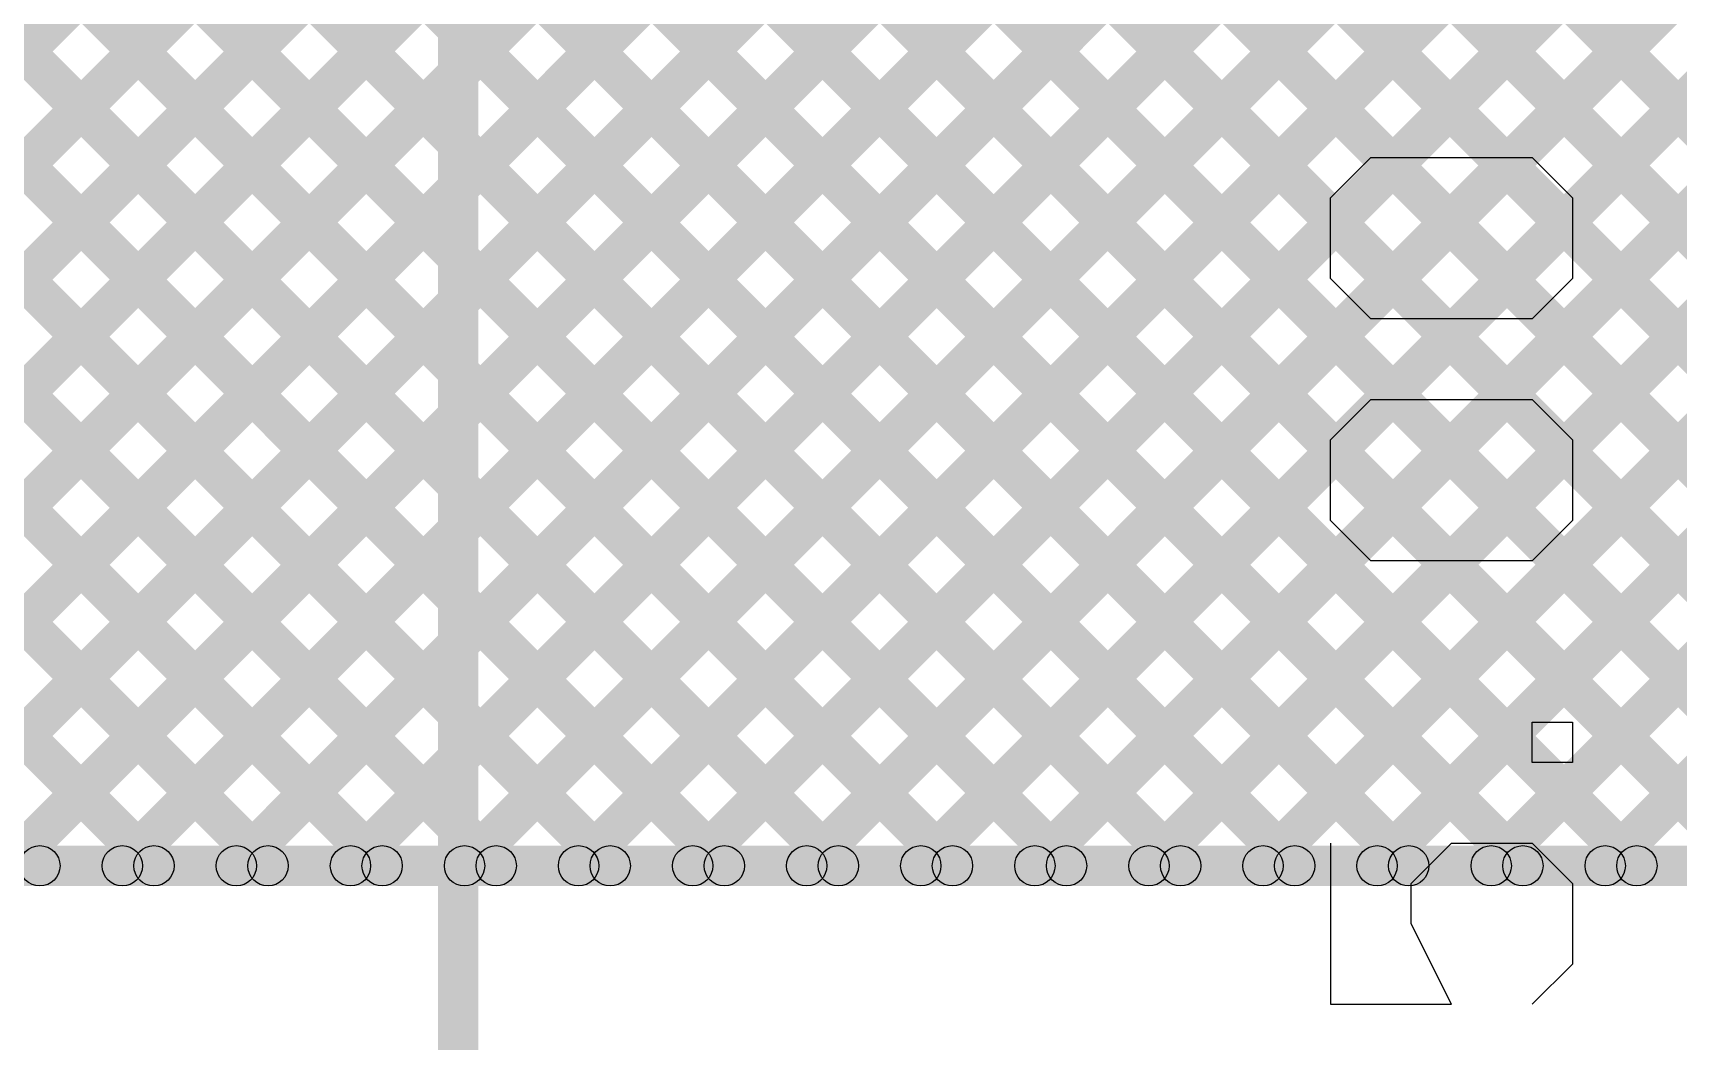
# Model space of a CAD drawing. Header units: millimetres. Extents: x -0.22 to 4.11, y -0.25 to 2.01.
# Drawn here: x 1.4737 to 1.8817, y 0.1666 to 0.4166 of the extents above; entities that cross this region are included whole.
import ezdxf

# ---------------------------------------------------------------- set-up
doc = ezdxf.new("R2010")
doc.units = ezdxf.units.MM
doc.header["$MEASUREMENT"] = 0
for name, color, linetype in [('BottomLayer', 5, 'Continuous'), ('Mechanical1', 6, 'Continuous'), ('TopLayer', 1, 'Continuous')]:
    doc.layers.add(name, color=color, linetype=linetype)

msp = doc.modelspace()

# ---------------------------------------------------------------- hatches: boundary and pattern name
at = {"layer": 'BottomLayer'}
for points in [[(1.27005, 0.69125), (1.27712, 0.69832), (1.76185, 0.21359), (1.75478, 0.20652)], [(1.27005, 0.69125), (1.27712, 0.69832), (1.76185, 0.21359), (1.75478, 0.20652)], [(1.25591, 0.67711), (1.26298, 0.68418), (1.73356, 0.21359), (1.72649, 0.20652)], [(1.25591, 0.67711), (1.26298, 0.68418), (1.73356, 0.21359), (1.72649, 0.20652)], [(1.24176, 0.66297), (1.24883, 0.67004), (1.70528, 0.21359), (1.69821, 0.20652)], [(1.24176, 0.66297), (1.24883, 0.67004), (1.70528, 0.21359), (1.69821, 0.20652)], [(1.22762, 0.64882), (1.23469, 0.65589), (1.677, 0.21359), (1.66992, 0.20652)], [(1.22762, 0.64882), (1.23469, 0.65589), (1.677, 0.21359), (1.66992, 0.20652)], [(1.21348, 0.63468), (1.22055, 0.64175), (1.64871, 0.21359), (1.64164, 0.20652)], [(1.21348, 0.63468), (1.22055, 0.64175), (1.64871, 0.21359), (1.64164, 0.20652)], [(1.19934, 0.62054), (1.20641, 0.62761), (1.62043, 0.21359), (1.61336, 0.20652)], [(1.19934, 0.62054), (1.20641, 0.62761), (1.62043, 0.21359), (1.61336, 0.20652)], [(1.1852, 0.6064), (1.19227, 0.61347), (1.59214, 0.21359), (1.58507, 0.20652)], [(1.1852, 0.6064), (1.19227, 0.61347), (1.59214, 0.21359), (1.58507, 0.20652)], [(1.17105, 0.59225), (1.17812, 0.59933), (1.56386, 0.21359), (1.55679, 0.20652)], [(1.17105, 0.59225), (1.17812, 0.59933), (1.56386, 0.21359), (1.55679, 0.20652)], [(1.15691, 0.57811), (1.16398, 0.58518), (1.53557, 0.21359), (1.5285, 0.20652)], [(1.15691, 0.57811), (1.16398, 0.58518), (1.53557, 0.21359), (1.5285, 0.20652)], [(1.14277, 0.56397), (1.14984, 0.57104), (1.50729, 0.21359), (1.50022, 0.20652)], [(1.14277, 0.56397), (1.14984, 0.57104), (1.50729, 0.21359), (1.50022, 0.20652)], [(1.12863, 0.54983), (1.1357, 0.5569), (1.47901, 0.21359), (1.47193, 0.20652)], [(1.12863, 0.54983), (1.1357, 0.5569), (1.47901, 0.21359), (1.47193, 0.20652)], [(1.27317, 0.20652), (1.26609, 0.21359), (1.58953, 0.53703), (1.5966, 0.52995)], [(1.27317, 0.20652), (1.26609, 0.21359), (1.58953, 0.53703), (1.5966, 0.52995)], [(1.30145, 0.20652), (1.29438, 0.21359), (1.61781, 0.53703), (1.62488, 0.52995)], [(1.30145, 0.20652), (1.29438, 0.21359), (1.61781, 0.53703), (1.62488, 0.52995)], [(1.32973, 0.20652), (1.32266, 0.21359), (1.6461, 0.53703), (1.65317, 0.52995)], [(1.32973, 0.20652), (1.32266, 0.21359), (1.6461, 0.53703), (1.65317, 0.52995)], [(1.35802, 0.20652), (1.35095, 0.21359), (1.67438, 0.53703), (1.68145, 0.52995)], [(1.35802, 0.20652), (1.35095, 0.21359), (1.67438, 0.53703), (1.68145, 0.52995)], [(1.3863, 0.20652), (1.37923, 0.21359), (1.70266, 0.53703), (1.70974, 0.52995)], [(1.3863, 0.20652), (1.37923, 0.21359), (1.70266, 0.53703), (1.70974, 0.52995)], [(1.41459, 0.20652), (1.40752, 0.21359), (1.73095, 0.53703), (1.73802, 0.52995)], [(1.41459, 0.20652), (1.40752, 0.21359), (1.73095, 0.53703), (1.73802, 0.52995)], [(1.44287, 0.20652), (1.4358, 0.21359), (1.75923, 0.53703), (1.7663, 0.52995)], [(1.44287, 0.20652), (1.4358, 0.21359), (1.75923, 0.53703), (1.7663, 0.52995)], [(1.45963, 0.52995), (1.4667, 0.53703), (1.79013, 0.21359), (1.78306, 0.20652)], [(1.45963, 0.52995), (1.4667, 0.53703), (1.79013, 0.21359), (1.78306, 0.20652)], [(1.47116, 0.20652), (1.46408, 0.21359), (1.78752, 0.53703), (1.79459, 0.52995)], [(1.47116, 0.20652), (1.46408, 0.21359), (1.78752, 0.53703), (1.79459, 0.52995)], [(1.48791, 0.52995), (1.49498, 0.53703), (1.81842, 0.21359), (1.81135, 0.20652)], [(1.48791, 0.52995), (1.49498, 0.53703), (1.81842, 0.21359), (1.81135, 0.20652)], [(1.49944, 0.20652), (1.49237, 0.21359), (1.8158, 0.53703), (1.82287, 0.52995)], [(1.49944, 0.20652), (1.49237, 0.21359), (1.8158, 0.53703), (1.82287, 0.52995)], [(1.5162, 0.52995), (1.52327, 0.53703), (1.8467, 0.21359), (1.83963, 0.20652)], [(1.5162, 0.52995), (1.52327, 0.53703), (1.8467, 0.21359), (1.83963, 0.20652)], [(1.52772, 0.20652), (1.52065, 0.21359), (1.84409, 0.53703), (1.85116, 0.52995)], [(1.52772, 0.20652), (1.52065, 0.21359), (1.84409, 0.53703), (1.85116, 0.52995)], [(1.54448, 0.52995), (1.55155, 0.53703), (1.87499, 0.21359), (1.86791, 0.20652)], [(1.54448, 0.52995), (1.55155, 0.53703), (1.87499, 0.21359), (1.86791, 0.20652)], [(1.55601, 0.20652), (1.54894, 0.21359), (1.87237, 0.53703), (1.87944, 0.52995)], [(1.55601, 0.20652), (1.54894, 0.21359), (1.87237, 0.53703), (1.87944, 0.52995)], [(1.57277, 0.52995), (1.57984, 0.53703), (1.90327, 0.21359), (1.8962, 0.20652)], [(1.57277, 0.52995), (1.57984, 0.53703), (1.90327, 0.21359), (1.8962, 0.20652)], [(1.58429, 0.20652), (1.57722, 0.21359), (1.90066, 0.53703), (1.90773, 0.52995)], [(1.58429, 0.20652), (1.57722, 0.21359), (1.90066, 0.53703), (1.90773, 0.52995)], [(1.60105, 0.52995), (1.60812, 0.53703), (1.93155, 0.21359), (1.92448, 0.20652)], [(1.60105, 0.52995), (1.60812, 0.53703), (1.93155, 0.21359), (1.92448, 0.20652)], [(1.61258, 0.20652), (1.60551, 0.21359), (1.92894, 0.53703), (1.93601, 0.52995)], [(1.61258, 0.20652), (1.60551, 0.21359), (1.92894, 0.53703), (1.93601, 0.52995)], [(1.62933, 0.52995), (1.63641, 0.53703), (1.95984, 0.21359), (1.95277, 0.20652)], [(1.62933, 0.52995), (1.63641, 0.53703), (1.95984, 0.21359), (1.95277, 0.20652)], [(1.64086, 0.20652), (1.63379, 0.21359), (1.95722, 0.53703), (1.96429, 0.52995)], [(1.64086, 0.20652), (1.63379, 0.21359), (1.95722, 0.53703), (1.96429, 0.52995)], [(1.65762, 0.52995), (1.66469, 0.53703), (1.98812, 0.21359), (1.98105, 0.20652)], [(1.65762, 0.52995), (1.66469, 0.53703), (1.98812, 0.21359), (1.98105, 0.20652)], [(1.66915, 0.20652), (1.66207, 0.21359), (1.98551, 0.53703), (1.99258, 0.52995)], [(1.66915, 0.20652), (1.66207, 0.21359), (1.98551, 0.53703), (1.99258, 0.52995)], [(1.6859, 0.52995), (1.69297, 0.53703), (2.01641, 0.21359), (2.00934, 0.20652)], [(1.6859, 0.52995), (1.69297, 0.53703), (2.01641, 0.21359), (2.00934, 0.20652)], [(1.69743, 0.20652), (1.69036, 0.21359), (2.01379, 0.53703), (2.02086, 0.52995)], [(1.69743, 0.20652), (1.69036, 0.21359), (2.01379, 0.53703), (2.02086, 0.52995)], [(1.71419, 0.52995), (1.72126, 0.53703), (2.04469, 0.21359), (2.03762, 0.20652)], [(1.71419, 0.52995), (1.72126, 0.53703), (2.04469, 0.21359), (2.03762, 0.20652)], [(1.72571, 0.20652), (1.71864, 0.21359), (2.04208, 0.53703), (2.04915, 0.52995)], [(1.72571, 0.20652), (1.71864, 0.21359), (2.04208, 0.53703), (2.04915, 0.52995)], [(1.74247, 0.52995), (1.74954, 0.53703), (2.07298, 0.21359), (2.0659, 0.20652)], [(1.74247, 0.52995), (1.74954, 0.53703), (2.07298, 0.21359), (2.0659, 0.20652)], [(1.754, 0.20652), (1.74693, 0.21359), (2.07036, 0.53703), (2.07743, 0.52995)], [(1.754, 0.20652), (1.74693, 0.21359), (2.07036, 0.53703), (2.07743, 0.52995)], [(1.78228, 0.20652), (1.77521, 0.21359), (2.09865, 0.53703), (2.10572, 0.52995)], [(1.78228, 0.20652), (1.77521, 0.21359), (2.09865, 0.53703), (2.10572, 0.52995)], [(1.81057, 0.20652), (1.8035, 0.21359), (2.12693, 0.53703), (2.134, 0.52995)], [(1.81057, 0.20652), (1.8035, 0.21359), (2.12693, 0.53703), (2.134, 0.52995)], [(1.83885, 0.20652), (1.83178, 0.21359), (2.15521, 0.53703), (2.16228, 0.52995)], [(1.83885, 0.20652), (1.83178, 0.21359), (2.15521, 0.53703), (2.16228, 0.52995)], [(1.86714, 0.20652), (1.86006, 0.21359), (2.1835, 0.53703), (2.19057, 0.52995)], [(1.86714, 0.20652), (1.86006, 0.21359), (2.1835, 0.53703), (2.19057, 0.52995)], [(1.11853, 0.20506), (1.11853, 0.21506), (2.69453, 0.21506), (2.69453, 0.20506)], [(1.11853, 0.20506), (1.11853, 0.21506), (2.69453, 0.21506), (2.69453, 0.20506)]]:
    msp.add_hatch(color=5, dxfattribs=at).paths.add_polyline_path(points)
h = msp.add_hatch(color=5, dxfattribs=at)
edge = h.paths.add_edge_path()
edge.add_arc((1.47547, 0.21006), 0.005, 0, 360)
h = msp.add_hatch(color=5, dxfattribs=at)
edge = h.paths.add_edge_path()
edge.add_arc((1.47547, 0.21006), 0.005, 0, 360)
h = msp.add_hatch(color=5, dxfattribs=at)
edge = h.paths.add_edge_path()
edge.add_arc((1.4959, 0.21006), 0.005, 0, 360)
h = msp.add_hatch(color=5, dxfattribs=at)
edge = h.paths.add_edge_path()
edge.add_arc((1.4959, 0.21006), 0.005, 0, 360)
h = msp.add_hatch(color=5, dxfattribs=at)
edge = h.paths.add_edge_path()
edge.add_arc((1.50375, 0.21006), 0.005, 0, 360)
h = msp.add_hatch(color=5, dxfattribs=at)
edge = h.paths.add_edge_path()
edge.add_arc((1.50375, 0.21006), 0.005, 0, 360)
h = msp.add_hatch(color=5, dxfattribs=at)
edge = h.paths.add_edge_path()
edge.add_arc((1.52419, 0.21006), 0.005, 0, 360)
h = msp.add_hatch(color=5, dxfattribs=at)
edge = h.paths.add_edge_path()
edge.add_arc((1.52419, 0.21006), 0.005, 0, 360)
h = msp.add_hatch(color=5, dxfattribs=at)
edge = h.paths.add_edge_path()
edge.add_arc((1.53204, 0.21006), 0.005, 0, 360)
h = msp.add_hatch(color=5, dxfattribs=at)
edge = h.paths.add_edge_path()
edge.add_arc((1.53204, 0.21006), 0.005, 0, 360)
h = msp.add_hatch(color=5, dxfattribs=at)
edge = h.paths.add_edge_path()
edge.add_arc((1.55247, 0.21006), 0.005, 0, 360)
h = msp.add_hatch(color=5, dxfattribs=at)
edge = h.paths.add_edge_path()
edge.add_arc((1.55247, 0.21006), 0.005, 0, 360)
h = msp.add_hatch(color=5, dxfattribs=at)
edge = h.paths.add_edge_path()
edge.add_arc((1.56032, 0.21006), 0.005, 0, 360)
h = msp.add_hatch(color=5, dxfattribs=at)
edge = h.paths.add_edge_path()
edge.add_arc((1.56032, 0.21006), 0.005, 0, 360)
h = msp.add_hatch(color=5, dxfattribs=at)
edge = h.paths.add_edge_path()
edge.add_arc((1.58076, 0.21006), 0.005, 0, 360)
h = msp.add_hatch(color=5, dxfattribs=at)
edge = h.paths.add_edge_path()
edge.add_arc((1.58076, 0.21006), 0.005, 0, 360)
h = msp.add_hatch(color=5, dxfattribs=at)
edge = h.paths.add_edge_path()
edge.add_arc((1.58861, 0.21006), 0.005, 0, 360)
h = msp.add_hatch(color=5, dxfattribs=at)
edge = h.paths.add_edge_path()
edge.add_arc((1.58861, 0.21006), 0.005, 0, 360)
h = msp.add_hatch(color=5, dxfattribs=at)
edge = h.paths.add_edge_path()
edge.add_arc((1.60904, 0.21006), 0.005, 0, 360)
h = msp.add_hatch(color=5, dxfattribs=at)
edge = h.paths.add_edge_path()
edge.add_arc((1.60904, 0.21006), 0.005, 0, 360)
h = msp.add_hatch(color=5, dxfattribs=at)
edge = h.paths.add_edge_path()
edge.add_arc((1.61689, 0.21006), 0.005, 0, 360)
h = msp.add_hatch(color=5, dxfattribs=at)
edge = h.paths.add_edge_path()
edge.add_arc((1.61689, 0.21006), 0.005, 0, 360)
h = msp.add_hatch(color=5, dxfattribs=at)
edge = h.paths.add_edge_path()
edge.add_arc((1.63733, 0.21006), 0.005, 0, 360)
h = msp.add_hatch(color=5, dxfattribs=at)
edge = h.paths.add_edge_path()
edge.add_arc((1.63733, 0.21006), 0.005, 0, 360)
h = msp.add_hatch(color=5, dxfattribs=at)
edge = h.paths.add_edge_path()
edge.add_arc((1.64518, 0.21006), 0.005, 0, 360)
h = msp.add_hatch(color=5, dxfattribs=at)
edge = h.paths.add_edge_path()
edge.add_arc((1.64518, 0.21006), 0.005, 0, 360)
h = msp.add_hatch(color=5, dxfattribs=at)
edge = h.paths.add_edge_path()
edge.add_arc((1.66561, 0.21006), 0.005, 0, 360)
h = msp.add_hatch(color=5, dxfattribs=at)
edge = h.paths.add_edge_path()
edge.add_arc((1.66561, 0.21006), 0.005, 0, 360)
h = msp.add_hatch(color=5, dxfattribs=at)
edge = h.paths.add_edge_path()
edge.add_arc((1.67346, 0.21006), 0.005, 0, 360)
h = msp.add_hatch(color=5, dxfattribs=at)
edge = h.paths.add_edge_path()
edge.add_arc((1.67346, 0.21006), 0.005, 0, 360)
h = msp.add_hatch(color=5, dxfattribs=at)
edge = h.paths.add_edge_path()
edge.add_arc((1.69389, 0.21006), 0.005, 0, 360)
h = msp.add_hatch(color=5, dxfattribs=at)
edge = h.paths.add_edge_path()
edge.add_arc((1.69389, 0.21006), 0.005, 0, 360)
h = msp.add_hatch(color=5, dxfattribs=at)
edge = h.paths.add_edge_path()
edge.add_arc((1.70174, 0.21006), 0.005, 0, 360)
h = msp.add_hatch(color=5, dxfattribs=at)
edge = h.paths.add_edge_path()
edge.add_arc((1.70174, 0.21006), 0.005, 0, 360)
h = msp.add_hatch(color=5, dxfattribs=at)
edge = h.paths.add_edge_path()
edge.add_arc((1.72218, 0.21006), 0.005, 0, 360)
h = msp.add_hatch(color=5, dxfattribs=at)
edge = h.paths.add_edge_path()
edge.add_arc((1.72218, 0.21006), 0.005, 0, 360)
h = msp.add_hatch(color=5, dxfattribs=at)
edge = h.paths.add_edge_path()
edge.add_arc((1.73003, 0.21006), 0.005, 0, 360)
h = msp.add_hatch(color=5, dxfattribs=at)
edge = h.paths.add_edge_path()
edge.add_arc((1.73003, 0.21006), 0.005, 0, 360)
h = msp.add_hatch(color=5, dxfattribs=at)
edge = h.paths.add_edge_path()
edge.add_arc((1.75046, 0.21006), 0.005, 0, 360)
h = msp.add_hatch(color=5, dxfattribs=at)
edge = h.paths.add_edge_path()
edge.add_arc((1.75046, 0.21006), 0.005, 0, 360)
h = msp.add_hatch(color=5, dxfattribs=at)
edge = h.paths.add_edge_path()
edge.add_arc((1.75831, 0.21006), 0.005, 0, 360)
h = msp.add_hatch(color=5, dxfattribs=at)
edge = h.paths.add_edge_path()
edge.add_arc((1.75831, 0.21006), 0.005, 0, 360)
h = msp.add_hatch(color=5, dxfattribs=at)
edge = h.paths.add_edge_path()
edge.add_arc((1.77875, 0.21006), 0.005, 0, 360)
h = msp.add_hatch(color=5, dxfattribs=at)
edge = h.paths.add_edge_path()
edge.add_arc((1.77875, 0.21006), 0.005, 0, 360)
h = msp.add_hatch(color=5, dxfattribs=at)
edge = h.paths.add_edge_path()
edge.add_arc((1.7866, 0.21006), 0.005, 0, 360)
h = msp.add_hatch(color=5, dxfattribs=at)
edge = h.paths.add_edge_path()
edge.add_arc((1.7866, 0.21006), 0.005, 0, 360)
h = msp.add_hatch(color=5, dxfattribs=at)
edge = h.paths.add_edge_path()
edge.add_arc((1.80703, 0.21006), 0.005, 0, 360)
h = msp.add_hatch(color=5, dxfattribs=at)
edge = h.paths.add_edge_path()
edge.add_arc((1.80703, 0.21006), 0.005, 0, 360)
h = msp.add_hatch(color=5, dxfattribs=at)
edge = h.paths.add_edge_path()
edge.add_arc((1.81488, 0.21006), 0.005, 0, 360)
h = msp.add_hatch(color=5, dxfattribs=at)
edge = h.paths.add_edge_path()
edge.add_arc((1.81488, 0.21006), 0.005, 0, 360)
h = msp.add_hatch(color=5, dxfattribs=at)
edge = h.paths.add_edge_path()
edge.add_arc((1.83532, 0.21006), 0.005, 0, 360)
h = msp.add_hatch(color=5, dxfattribs=at)
edge = h.paths.add_edge_path()
edge.add_arc((1.83532, 0.21006), 0.005, 0, 360)
h = msp.add_hatch(color=5, dxfattribs=at)
edge = h.paths.add_edge_path()
edge.add_arc((1.84317, 0.21006), 0.005, 0, 360)
h = msp.add_hatch(color=5, dxfattribs=at)
edge = h.paths.add_edge_path()
edge.add_arc((1.84317, 0.21006), 0.005, 0, 360)
h = msp.add_hatch(color=5, dxfattribs=at)
edge = h.paths.add_edge_path()
edge.add_arc((1.8636, 0.21006), 0.005, 0, 360)
h = msp.add_hatch(color=5, dxfattribs=at)
edge = h.paths.add_edge_path()
edge.add_arc((1.8636, 0.21006), 0.005, 0, 360)
h = msp.add_hatch(color=5, dxfattribs=at)
edge = h.paths.add_edge_path()
edge.add_arc((1.87145, 0.21006), 0.005, 0, 360)
h = msp.add_hatch(color=5, dxfattribs=at)
edge = h.paths.add_edge_path()
edge.add_arc((1.87145, 0.21006), 0.005, 0, 360)
at = {"layer": 'Mechanical1'}
msp.add_hatch(color=6, dxfattribs=at).paths.add_polyline_path([(1.5842, 0.11152), (1.5742, 0.11152), (1.5742, 0.70207), (1.5842, 0.70207)])
at = {"layer": 'TopLayer'}
for points in [[(0.872, 1.14587), (0.87907, 1.15294), (1.81842, 0.21359), (1.81135, 0.20652)], [(0.872, 1.14587), (0.87907, 1.15294), (1.81842, 0.21359), (1.81135, 0.20652)], [(0.872, 1.11759), (0.87907, 1.12466), (1.79013, 0.21359), (1.78306, 0.20652)], [(0.872, 1.11759), (0.87907, 1.12466), (1.79013, 0.21359), (1.78306, 0.20652)], [(0.872, 1.0893), (0.87907, 1.09637), (1.76185, 0.21359), (1.75478, 0.20652)], [(0.872, 1.0893), (0.87907, 1.09637), (1.76185, 0.21359), (1.75478, 0.20652)], [(0.872, 1.06102), (0.87907, 1.06809), (1.73356, 0.21359), (1.72649, 0.20652)], [(0.872, 1.06102), (0.87907, 1.06809), (1.73356, 0.21359), (1.72649, 0.20652)], [(0.872, 1.03273), (0.87907, 1.0398), (1.70528, 0.21359), (1.69821, 0.20652)], [(0.872, 1.03273), (0.87907, 1.0398), (1.70528, 0.21359), (1.69821, 0.20652)], [(0.872, 1.00445), (0.87907, 1.01152), (1.677, 0.21359), (1.66992, 0.20652)], [(0.872, 1.00445), (0.87907, 1.01152), (1.677, 0.21359), (1.66992, 0.20652)], [(0.872, 0.97616), (0.87907, 0.98323), (1.64871, 0.21359), (1.64164, 0.20652)], [(0.872, 0.97616), (0.87907, 0.98323), (1.64871, 0.21359), (1.64164, 0.20652)], [(0.872, 0.94788), (0.87907, 0.95495), (1.62043, 0.21359), (1.61336, 0.20652)], [(0.872, 0.94788), (0.87907, 0.95495), (1.62043, 0.21359), (1.61336, 0.20652)], [(0.872, 0.9196), (0.87907, 0.92667), (1.59214, 0.21359), (1.58507, 0.20652)], [(0.872, 0.9196), (0.87907, 0.92667), (1.59214, 0.21359), (1.58507, 0.20652)], [(0.872, 0.89131), (0.87907, 0.89838), (1.56386, 0.21359), (1.55679, 0.20652)], [(0.872, 0.89131), (0.87907, 0.89838), (1.56386, 0.21359), (1.55679, 0.20652)], [(0.872, 0.86303), (0.87907, 0.8701), (1.53557, 0.21359), (1.5285, 0.20652)], [(0.872, 0.86303), (0.87907, 0.8701), (1.53557, 0.21359), (1.5285, 0.20652)], [(0.872, 0.83474), (0.87907, 0.84181), (1.50729, 0.21359), (1.50022, 0.20652)], [(0.872, 0.83474), (0.87907, 0.84181), (1.50729, 0.21359), (1.50022, 0.20652)], [(0.872, 0.80646), (0.87907, 0.81353), (1.47901, 0.21359), (1.47193, 0.20652)], [(0.872, 0.80646), (0.87907, 0.81353), (1.47901, 0.21359), (1.47193, 0.20652)], [(1.481, 0.79143), (1.48807, 0.7985), (2.07298, 0.21359), (2.0659, 0.20652)], [(1.481, 0.79143), (1.48807, 0.7985), (2.07298, 0.21359), (2.0659, 0.20652)], [(1.481, 0.76314), (1.48807, 0.77022), (2.04469, 0.21359), (2.03762, 0.20652)], [(1.481, 0.76314), (1.48807, 0.77022), (2.04469, 0.21359), (2.03762, 0.20652)], [(1.481, 0.73486), (1.48807, 0.74193), (2.01641, 0.21359), (2.00934, 0.20652)], [(1.481, 0.73486), (1.48807, 0.74193), (2.01641, 0.21359), (2.00934, 0.20652)], [(1.27317, 0.20652), (1.26609, 0.21359), (1.77701, 0.72451), (1.78409, 0.71744)], [(1.27317, 0.20652), (1.26609, 0.21359), (1.77701, 0.72451), (1.78409, 0.71744)], [(1.30145, 0.20652), (1.29438, 0.21359), (1.79116, 0.71037), (1.79823, 0.7033)], [(1.30145, 0.20652), (1.29438, 0.21359), (1.79116, 0.71037), (1.79823, 0.7033)], [(1.481, 0.70658), (1.48807, 0.71365), (1.98812, 0.21359), (1.98105, 0.20652)], [(1.481, 0.70658), (1.48807, 0.71365), (1.98812, 0.21359), (1.98105, 0.20652)], [(1.32973, 0.20652), (1.32266, 0.21359), (1.8053, 0.69623), (1.81237, 0.68916)], [(1.32973, 0.20652), (1.32266, 0.21359), (1.8053, 0.69623), (1.81237, 0.68916)], [(1.481, 0.67829), (1.48807, 0.68536), (1.95984, 0.21359), (1.95277, 0.20652)], [(1.481, 0.67829), (1.48807, 0.68536), (1.95984, 0.21359), (1.95277, 0.20652)], [(1.35802, 0.20652), (1.35095, 0.21359), (1.81944, 0.68209), (1.82651, 0.67501)], [(1.35802, 0.20652), (1.35095, 0.21359), (1.81944, 0.68209), (1.82651, 0.67501)], [(1.3863, 0.20652), (1.37923, 0.21359), (1.83358, 0.66794), (1.84065, 0.66087)], [(1.3863, 0.20652), (1.37923, 0.21359), (1.83358, 0.66794), (1.84065, 0.66087)], [(1.41459, 0.20652), (1.40752, 0.21359), (1.84803, 0.65411), (1.85511, 0.64704)], [(1.41459, 0.20652), (1.40752, 0.21359), (1.84803, 0.65411), (1.85511, 0.64704)], [(1.44287, 0.20652), (1.4358, 0.21359), (1.87243, 0.65022), (1.8795, 0.64315)], [(1.44287, 0.20652), (1.4358, 0.21359), (1.87243, 0.65022), (1.8795, 0.64315)], [(1.47116, 0.20652), (1.46408, 0.21359), (1.90071, 0.65022), (1.90778, 0.64315)], [(1.47116, 0.20652), (1.46408, 0.21359), (1.90071, 0.65022), (1.90778, 0.64315)], [(1.49944, 0.20652), (1.49237, 0.21359), (1.929, 0.65022), (1.93607, 0.64315)], [(1.49944, 0.20652), (1.49237, 0.21359), (1.929, 0.65022), (1.93607, 0.64315)], [(1.52772, 0.20652), (1.52065, 0.21359), (1.95728, 0.65022), (1.96435, 0.64315)], [(1.52772, 0.20652), (1.52065, 0.21359), (1.95728, 0.65022), (1.96435, 0.64315)], [(1.55601, 0.20652), (1.54894, 0.21359), (1.98557, 0.65022), (1.99264, 0.64315)], [(1.55601, 0.20652), (1.54894, 0.21359), (1.98557, 0.65022), (1.99264, 0.64315)], [(1.58429, 0.20652), (1.57722, 0.21359), (2.01385, 0.65022), (2.02092, 0.64315)], [(1.58429, 0.20652), (1.57722, 0.21359), (2.01385, 0.65022), (2.02092, 0.64315)], [(1.61258, 0.20652), (1.60551, 0.21359), (2.04213, 0.65022), (2.04921, 0.64315)], [(1.61258, 0.20652), (1.60551, 0.21359), (2.04213, 0.65022), (2.04921, 0.64315)], [(1.64086, 0.20652), (1.63379, 0.21359), (2.07042, 0.65022), (2.07749, 0.64315)], [(1.64086, 0.20652), (1.63379, 0.21359), (2.07042, 0.65022), (2.07749, 0.64315)], [(1.66915, 0.20652), (1.66207, 0.21359), (2.0987, 0.65022), (2.10577, 0.64315)], [(1.66915, 0.20652), (1.66207, 0.21359), (2.0987, 0.65022), (2.10577, 0.64315)], [(1.69743, 0.20652), (1.69036, 0.21359), (2.12699, 0.65022), (2.13406, 0.64315)], [(1.69743, 0.20652), (1.69036, 0.21359), (2.12699, 0.65022), (2.13406, 0.64315)], [(1.72571, 0.20652), (1.71864, 0.21359), (2.15527, 0.65022), (2.16234, 0.64315)], [(1.72571, 0.20652), (1.71864, 0.21359), (2.15527, 0.65022), (2.16234, 0.64315)], [(1.754, 0.20652), (1.74693, 0.21359), (2.18356, 0.65022), (2.19063, 0.64315)], [(1.754, 0.20652), (1.74693, 0.21359), (2.18356, 0.65022), (2.19063, 0.64315)], [(1.52988, 0.60112), (1.53695, 0.6082), (1.93155, 0.21359), (1.92448, 0.20652)], [(1.52988, 0.60112), (1.53695, 0.6082), (1.93155, 0.21359), (1.92448, 0.20652)], [(1.78228, 0.20652), (1.77521, 0.21359), (2.1653, 0.60368), (2.17237, 0.59661)], [(1.78228, 0.20652), (1.77521, 0.21359), (2.1653, 0.60368), (2.17237, 0.59661)], [(1.52644, 0.57628), (1.53351, 0.58335), (1.90327, 0.21359), (1.8962, 0.20652)], [(1.52644, 0.57628), (1.53351, 0.58335), (1.90327, 0.21359), (1.8962, 0.20652)], [(1.81057, 0.20652), (1.8035, 0.21359), (2.17487, 0.58496), (2.18194, 0.57789)], [(1.81057, 0.20652), (1.8035, 0.21359), (2.17487, 0.58496), (2.18194, 0.57789)], [(1.83885, 0.20652), (1.83178, 0.21359), (2.19438, 0.57619), (2.20145, 0.56912)], [(1.83885, 0.20652), (1.83178, 0.21359), (2.19438, 0.57619), (2.20145, 0.56912)], [(1.86714, 0.20652), (1.86006, 0.21359), (2.22255, 0.57608), (2.22962, 0.56901)], [(1.86714, 0.20652), (1.86006, 0.21359), (2.22255, 0.57608), (2.22962, 0.56901)], [(1.48541, 0.56074), (1.49248, 0.56781), (1.8467, 0.21359), (1.83963, 0.20652)], [(1.48541, 0.56074), (1.49248, 0.56781), (1.8467, 0.21359), (1.83963, 0.20652)], [(1.51125, 0.56318), (1.51832, 0.57025), (1.87499, 0.21359), (1.86791, 0.20652)], [(1.51125, 0.56318), (1.51832, 0.57025), (1.87499, 0.21359), (1.86791, 0.20652)], [(1.11853, 0.20506), (1.11853, 0.21506), (2.69453, 0.21506), (2.69453, 0.20506)], [(1.11853, 0.20506), (1.11853, 0.21506), (2.69453, 0.21506), (2.69453, 0.20506)]]:
    msp.add_hatch(color=1, dxfattribs=at).paths.add_polyline_path(points)
h = msp.add_hatch(color=1, dxfattribs=at)
edge = h.paths.add_edge_path()
edge.add_arc((1.47547, 0.21006), 0.005, 0, 360)
h = msp.add_hatch(color=1, dxfattribs=at)
edge = h.paths.add_edge_path()
edge.add_arc((1.47547, 0.21006), 0.005, 0, 360)
h = msp.add_hatch(color=1, dxfattribs=at)
edge = h.paths.add_edge_path()
edge.add_arc((1.4959, 0.21006), 0.005, 0, 360)
h = msp.add_hatch(color=1, dxfattribs=at)
edge = h.paths.add_edge_path()
edge.add_arc((1.4959, 0.21006), 0.005, 0, 360)
h = msp.add_hatch(color=1, dxfattribs=at)
edge = h.paths.add_edge_path()
edge.add_arc((1.50375, 0.21006), 0.005, 0, 360)
h = msp.add_hatch(color=1, dxfattribs=at)
edge = h.paths.add_edge_path()
edge.add_arc((1.50375, 0.21006), 0.005, 0, 360)
h = msp.add_hatch(color=1, dxfattribs=at)
edge = h.paths.add_edge_path()
edge.add_arc((1.52419, 0.21006), 0.005, 0, 360)
h = msp.add_hatch(color=1, dxfattribs=at)
edge = h.paths.add_edge_path()
edge.add_arc((1.52419, 0.21006), 0.005, 0, 360)
h = msp.add_hatch(color=1, dxfattribs=at)
edge = h.paths.add_edge_path()
edge.add_arc((1.53204, 0.21006), 0.005, 0, 360)
h = msp.add_hatch(color=1, dxfattribs=at)
edge = h.paths.add_edge_path()
edge.add_arc((1.53204, 0.21006), 0.005, 0, 360)
h = msp.add_hatch(color=1, dxfattribs=at)
edge = h.paths.add_edge_path()
edge.add_arc((1.55247, 0.21006), 0.005, 0, 360)
h = msp.add_hatch(color=1, dxfattribs=at)
edge = h.paths.add_edge_path()
edge.add_arc((1.55247, 0.21006), 0.005, 0, 360)
h = msp.add_hatch(color=1, dxfattribs=at)
edge = h.paths.add_edge_path()
edge.add_arc((1.56032, 0.21006), 0.005, 0, 360)
h = msp.add_hatch(color=1, dxfattribs=at)
edge = h.paths.add_edge_path()
edge.add_arc((1.56032, 0.21006), 0.005, 0, 360)
h = msp.add_hatch(color=1, dxfattribs=at)
edge = h.paths.add_edge_path()
edge.add_arc((1.58076, 0.21006), 0.005, 0, 360)
h = msp.add_hatch(color=1, dxfattribs=at)
edge = h.paths.add_edge_path()
edge.add_arc((1.58076, 0.21006), 0.005, 0, 360)
h = msp.add_hatch(color=1, dxfattribs=at)
edge = h.paths.add_edge_path()
edge.add_arc((1.58861, 0.21006), 0.005, 0, 360)
h = msp.add_hatch(color=1, dxfattribs=at)
edge = h.paths.add_edge_path()
edge.add_arc((1.58861, 0.21006), 0.005, 0, 360)
h = msp.add_hatch(color=1, dxfattribs=at)
edge = h.paths.add_edge_path()
edge.add_arc((1.60904, 0.21006), 0.005, 0, 360)
h = msp.add_hatch(color=1, dxfattribs=at)
edge = h.paths.add_edge_path()
edge.add_arc((1.60904, 0.21006), 0.005, 0, 360)
h = msp.add_hatch(color=1, dxfattribs=at)
edge = h.paths.add_edge_path()
edge.add_arc((1.61689, 0.21006), 0.005, 0, 360)
h = msp.add_hatch(color=1, dxfattribs=at)
edge = h.paths.add_edge_path()
edge.add_arc((1.61689, 0.21006), 0.005, 0, 360)
h = msp.add_hatch(color=1, dxfattribs=at)
edge = h.paths.add_edge_path()
edge.add_arc((1.63733, 0.21006), 0.005, 0, 360)
h = msp.add_hatch(color=1, dxfattribs=at)
edge = h.paths.add_edge_path()
edge.add_arc((1.63733, 0.21006), 0.005, 0, 360)
h = msp.add_hatch(color=1, dxfattribs=at)
edge = h.paths.add_edge_path()
edge.add_arc((1.64518, 0.21006), 0.005, 0, 360)
h = msp.add_hatch(color=1, dxfattribs=at)
edge = h.paths.add_edge_path()
edge.add_arc((1.64518, 0.21006), 0.005, 0, 360)
h = msp.add_hatch(color=1, dxfattribs=at)
edge = h.paths.add_edge_path()
edge.add_arc((1.66561, 0.21006), 0.005, 0, 360)
h = msp.add_hatch(color=1, dxfattribs=at)
edge = h.paths.add_edge_path()
edge.add_arc((1.66561, 0.21006), 0.005, 0, 360)
h = msp.add_hatch(color=1, dxfattribs=at)
edge = h.paths.add_edge_path()
edge.add_arc((1.67346, 0.21006), 0.005, 0, 360)
h = msp.add_hatch(color=1, dxfattribs=at)
edge = h.paths.add_edge_path()
edge.add_arc((1.67346, 0.21006), 0.005, 0, 360)
h = msp.add_hatch(color=1, dxfattribs=at)
edge = h.paths.add_edge_path()
edge.add_arc((1.69389, 0.21006), 0.005, 0, 360)
h = msp.add_hatch(color=1, dxfattribs=at)
edge = h.paths.add_edge_path()
edge.add_arc((1.69389, 0.21006), 0.005, 0, 360)
h = msp.add_hatch(color=1, dxfattribs=at)
edge = h.paths.add_edge_path()
edge.add_arc((1.70174, 0.21006), 0.005, 0, 360)
h = msp.add_hatch(color=1, dxfattribs=at)
edge = h.paths.add_edge_path()
edge.add_arc((1.70174, 0.21006), 0.005, 0, 360)
h = msp.add_hatch(color=1, dxfattribs=at)
edge = h.paths.add_edge_path()
edge.add_arc((1.72218, 0.21006), 0.005, 0, 360)
h = msp.add_hatch(color=1, dxfattribs=at)
edge = h.paths.add_edge_path()
edge.add_arc((1.72218, 0.21006), 0.005, 0, 360)
h = msp.add_hatch(color=1, dxfattribs=at)
edge = h.paths.add_edge_path()
edge.add_arc((1.73003, 0.21006), 0.005, 0, 360)
h = msp.add_hatch(color=1, dxfattribs=at)
edge = h.paths.add_edge_path()
edge.add_arc((1.73003, 0.21006), 0.005, 0, 360)
h = msp.add_hatch(color=1, dxfattribs=at)
edge = h.paths.add_edge_path()
edge.add_arc((1.75046, 0.21006), 0.005, 0, 360)
h = msp.add_hatch(color=1, dxfattribs=at)
edge = h.paths.add_edge_path()
edge.add_arc((1.75046, 0.21006), 0.005, 0, 360)
h = msp.add_hatch(color=1, dxfattribs=at)
edge = h.paths.add_edge_path()
edge.add_arc((1.75831, 0.21006), 0.005, 0, 360)
h = msp.add_hatch(color=1, dxfattribs=at)
edge = h.paths.add_edge_path()
edge.add_arc((1.75831, 0.21006), 0.005, 0, 360)
h = msp.add_hatch(color=1, dxfattribs=at)
edge = h.paths.add_edge_path()
edge.add_arc((1.77875, 0.21006), 0.005, 0, 360)
h = msp.add_hatch(color=1, dxfattribs=at)
edge = h.paths.add_edge_path()
edge.add_arc((1.77875, 0.21006), 0.005, 0, 360)
h = msp.add_hatch(color=1, dxfattribs=at)
edge = h.paths.add_edge_path()
edge.add_arc((1.7866, 0.21006), 0.005, 0, 360)
h = msp.add_hatch(color=1, dxfattribs=at)
edge = h.paths.add_edge_path()
edge.add_arc((1.7866, 0.21006), 0.005, 0, 360)
h = msp.add_hatch(color=1, dxfattribs=at)
edge = h.paths.add_edge_path()
edge.add_arc((1.80703, 0.21006), 0.005, 0, 360)
h = msp.add_hatch(color=1, dxfattribs=at)
edge = h.paths.add_edge_path()
edge.add_arc((1.80703, 0.21006), 0.005, 0, 360)
h = msp.add_hatch(color=1, dxfattribs=at)
edge = h.paths.add_edge_path()
edge.add_arc((1.81488, 0.21006), 0.005, 0, 360)
h = msp.add_hatch(color=1, dxfattribs=at)
edge = h.paths.add_edge_path()
edge.add_arc((1.81488, 0.21006), 0.005, 0, 360)
h = msp.add_hatch(color=1, dxfattribs=at)
edge = h.paths.add_edge_path()
edge.add_arc((1.83532, 0.21006), 0.005, 0, 360)
h = msp.add_hatch(color=1, dxfattribs=at)
edge = h.paths.add_edge_path()
edge.add_arc((1.83532, 0.21006), 0.005, 0, 360)
h = msp.add_hatch(color=1, dxfattribs=at)
edge = h.paths.add_edge_path()
edge.add_arc((1.84317, 0.21006), 0.005, 0, 360)
h = msp.add_hatch(color=1, dxfattribs=at)
edge = h.paths.add_edge_path()
edge.add_arc((1.84317, 0.21006), 0.005, 0, 360)
h = msp.add_hatch(color=1, dxfattribs=at)
edge = h.paths.add_edge_path()
edge.add_arc((1.8636, 0.21006), 0.005, 0, 360)
h = msp.add_hatch(color=1, dxfattribs=at)
edge = h.paths.add_edge_path()
edge.add_arc((1.8636, 0.21006), 0.005, 0, 360)
h = msp.add_hatch(color=1, dxfattribs=at)
edge = h.paths.add_edge_path()
edge.add_arc((1.87145, 0.21006), 0.005, 0, 360)
h = msp.add_hatch(color=1, dxfattribs=at)
edge = h.paths.add_edge_path()
edge.add_arc((1.87145, 0.21006), 0.005, 0, 360)

# ---------------------------------------------------------------- linework, layer by layer
at = {"layer": 'BottomLayer'}
for centre in [(1.47547, 0.21006), (1.47547, 0.21006), (1.4959, 0.21006), (1.4959, 0.21006), (1.50375, 0.21006), (1.50375, 0.21006), (1.52419, 0.21006), (1.52419, 0.21006), (1.53204, 0.21006), (1.53204, 0.21006), (1.55247, 0.21006), (1.55247, 0.21006), (1.56032, 0.21006), (1.56032, 0.21006), (1.58076, 0.21006), (1.58076, 0.21006), (1.58861, 0.21006), (1.58861, 0.21006), (1.60904, 0.21006), (1.60904, 0.21006), (1.61689, 0.21006), (1.61689, 0.21006), (1.63733, 0.21006), (1.63733, 0.21006), (1.64518, 0.21006), (1.64518, 0.21006), (1.66561, 0.21006), (1.66561, 0.21006), (1.67346, 0.21006), (1.67346, 0.21006), (1.69389, 0.21006), (1.69389, 0.21006), (1.70174, 0.21006), (1.70174, 0.21006), (1.72218, 0.21006), (1.72218, 0.21006), (1.73003, 0.21006), (1.73003, 0.21006), (1.75046, 0.21006), (1.75046, 0.21006), (1.75831, 0.21006), (1.75831, 0.21006), (1.77875, 0.21006), (1.77875, 0.21006), (1.7866, 0.21006), (1.7866, 0.21006), (1.80703, 0.21006), (1.80703, 0.21006), (1.81488, 0.21006), (1.81488, 0.21006), (1.83532, 0.21006), (1.83532, 0.21006), (1.84317, 0.21006), (1.84317, 0.21006), (1.8636, 0.21006), (1.8636, 0.21006), (1.87145, 0.21006), (1.87145, 0.21006)]:
    msp.add_circle(centre, 0.005, dxfattribs=at)
at = {"layer": 'Mechanical1'}
for p, q in [((1.79551, 0.37565), (1.80551, 0.38565)), ((1.80551, 0.38565), (1.8455, 0.38565)), ((1.8455, 0.38565), (1.85549, 0.37565)), ((1.79551, 0.35566), (1.79551, 0.37565)), ((1.85549, 0.37565), (1.85549, 0.35566)), ((1.80551, 0.34566), (1.79551, 0.35566)), ((1.85549, 0.35566), (1.8455, 0.34566)), ((1.8455, 0.34566), (1.80551, 0.34566)), ((1.79551, 0.31567), (1.80551, 0.32567)), ((1.80551, 0.32567), (1.8455, 0.32567)), ((1.8455, 0.32567), (1.85549, 0.31567)), ((1.79551, 0.29568), (1.79551, 0.31567)), ((1.85549, 0.31567), (1.85549, 0.29568)), ((1.80551, 0.28568), (1.79551, 0.29568)), ((1.85549, 0.29568), (1.8455, 0.28568)), ((1.8455, 0.28568), (1.80551, 0.28568)), ((1.8455, 0.2357), (1.8455, 0.24569)), ((1.8455, 0.24569), (1.85549, 0.24569)), ((1.85549, 0.24569), (1.85549, 0.2357)), ((1.85549, 0.2357), (1.8455, 0.2357)), ((1.79551, 0.2157), (1.79551, 0.17572)), ((1.81551, 0.20571), (1.8255, 0.2157)), ((1.8255, 0.2157), (1.8455, 0.2157)), ((1.8455, 0.2157), (1.85549, 0.20571)), ((1.81551, 0.19571), (1.81551, 0.20571)), ((1.85549, 0.20571), (1.85549, 0.18571)), ((1.8255, 0.17572), (1.81551, 0.19571)), ((1.85549, 0.18571), (1.8455, 0.17572)), ((1.79551, 0.17572), (1.8255, 0.17572))]:
    msp.add_line(p, q, dxfattribs=at)
at = {"layer": 'TopLayer'}
for centre in [(1.47547, 0.21006), (1.47547, 0.21006), (1.4959, 0.21006), (1.4959, 0.21006), (1.50375, 0.21006), (1.50375, 0.21006), (1.52419, 0.21006), (1.52419, 0.21006), (1.53204, 0.21006), (1.53204, 0.21006), (1.55247, 0.21006), (1.55247, 0.21006), (1.56032, 0.21006), (1.56032, 0.21006), (1.58076, 0.21006), (1.58076, 0.21006), (1.58861, 0.21006), (1.58861, 0.21006), (1.60904, 0.21006), (1.60904, 0.21006), (1.61689, 0.21006), (1.61689, 0.21006), (1.63733, 0.21006), (1.63733, 0.21006), (1.64518, 0.21006), (1.64518, 0.21006), (1.66561, 0.21006), (1.66561, 0.21006), (1.67346, 0.21006), (1.67346, 0.21006), (1.69389, 0.21006), (1.69389, 0.21006), (1.70174, 0.21006), (1.70174, 0.21006), (1.72218, 0.21006), (1.72218, 0.21006), (1.73003, 0.21006), (1.73003, 0.21006), (1.75046, 0.21006), (1.75046, 0.21006), (1.75831, 0.21006), (1.75831, 0.21006), (1.77875, 0.21006), (1.77875, 0.21006), (1.7866, 0.21006), (1.7866, 0.21006), (1.80703, 0.21006), (1.80703, 0.21006), (1.81488, 0.21006), (1.81488, 0.21006), (1.83532, 0.21006), (1.83532, 0.21006), (1.84317, 0.21006), (1.84317, 0.21006), (1.8636, 0.21006), (1.8636, 0.21006), (1.87145, 0.21006), (1.87145, 0.21006)]:
    msp.add_circle(centre, 0.005, dxfattribs=at)

doc.saveas('drawing.dxf')
